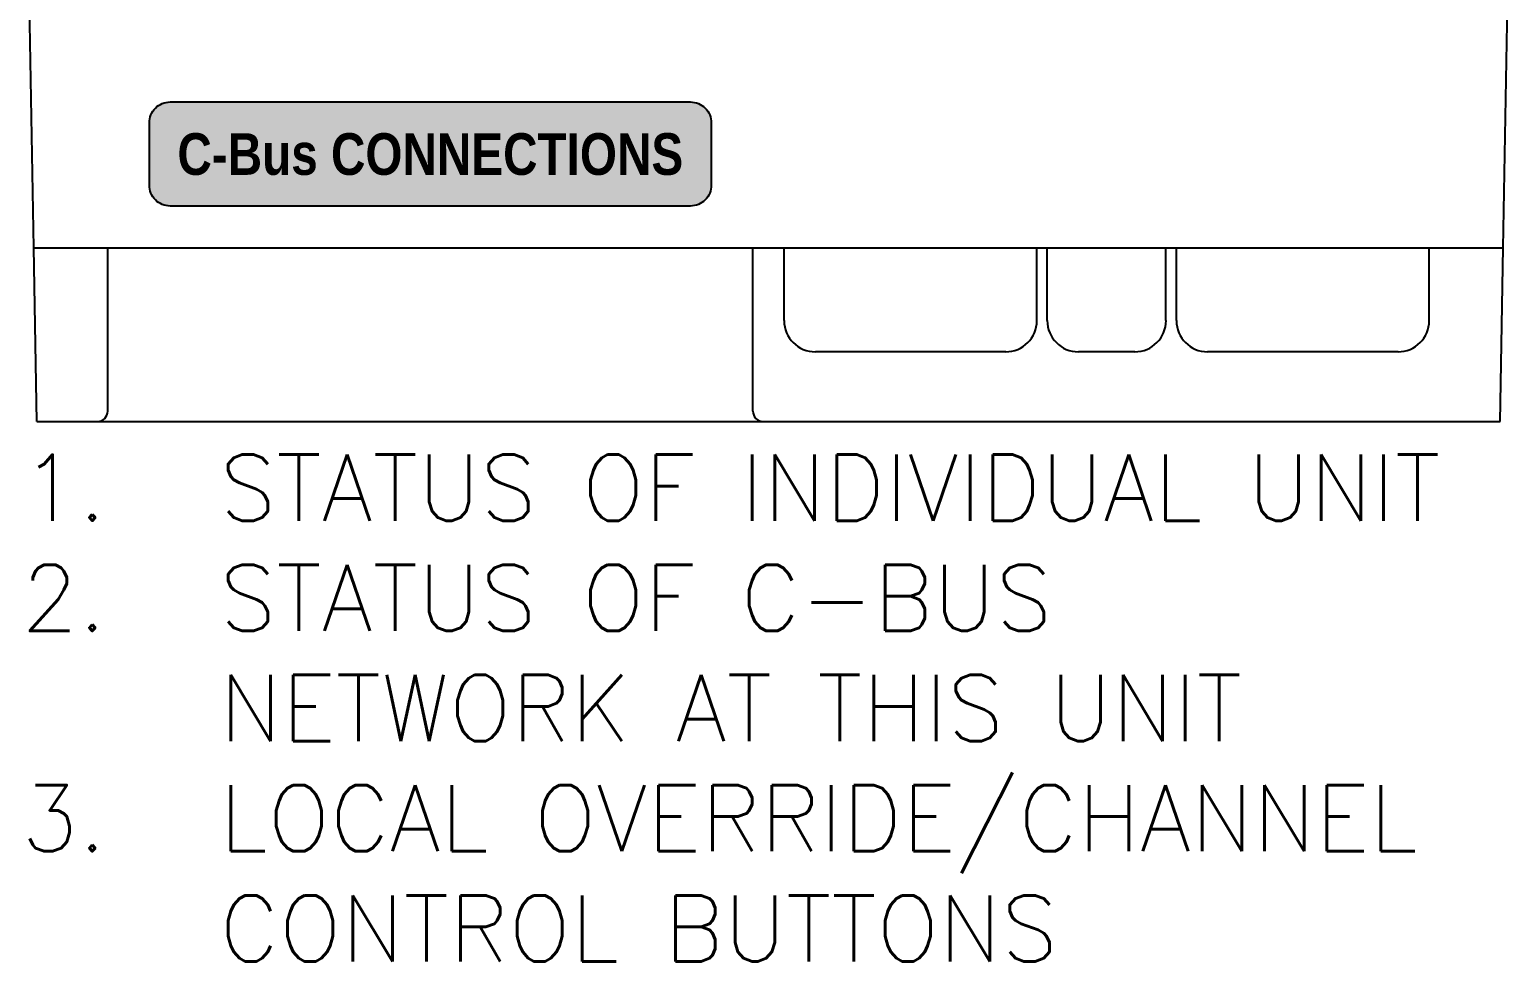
# Paper-space layout 'ARCH-D(24x36)' of a CAD drawing. Header units: inches. Extents: x 0.1 to 35.7, y 0.1 to 23.7.
# Drawn here: x 6.465 to 9.261, y 7.007 to 8.769 of the extents above; entities that cross this region are included whole.
import ezdxf
from ezdxf.enums import TextEntityAlignment as Align

# ---------------------------------------------------------------- set-up
doc = ezdxf.new("R2010")
doc.units = ezdxf.units.IN
doc.header["$MEASUREMENT"] = 0
doc.layers.add('TEXT-ANNO', color=7, linetype='Continuous')
doc.layers.add('WIRE-LOW-COMMON', color=7, linetype='Continuous')
doc.styles.add('1-8', font='romans.shx', dxfattribs={"height": 0.125})
doc.styles.add('CBUS-TEXT', font='ARIALNB.TTF')

# ---------------------------------------------------------------- blocks, each defined once
blk = doc.blocks.new('*U73')
h = blk.add_hatch(color=11)
h.dxf.hatch_style = 1
edge = h.paths.add_edge_path()
edge.add_line((1.305, -3.0315), (1.305, -3.1496))
edge.add_arc((1.2656, -3.1496), 0.0394, -90, 0, ccw=False)
edge.add_line((1.2656, -3.189), (0.2814, -3.189))
edge.add_arc((0.2814, -3.1496), 0.0394, 180, 270, ccw=False)
edge.add_line((0.242, -3.1496), (0.242, -3.0315))
edge.add_arc((0.2814, -3.0315), 0.0394, 90, 180, ccw=False)
edge.add_line((0.2814, -2.9921), (1.2656, -2.9921))
edge.add_arc((1.2656, -3.0315), 0.0394, 0, 90, ccw=False)
for p, q in [((0.0234, -3.2677), (0.0154, -2.809)), ((2.8032, -3.2677), (2.8112, -2.809)), ((0.0234, -3.2677), (2.8032, -3.2677)), ((0.0291, -3.5965), (0.0234, -3.2677)), ((0.1633, -3.5768), (0.1633, -3.2677)), ((1.3838, -3.5768), (1.3838, -3.2677)), ((1.4428, -3.4055), (1.4428, -3.2677)), ((1.921, -3.4055), (1.921, -3.2677)), ((1.9407, -3.4055), (1.9407, -3.2677)), ((2.1652, -3.4055), (2.1652, -3.2677)), ((2.1849, -3.4055), (2.1849, -3.2677)), ((2.6633, -3.4055), (2.6633, -3.2677)), ((2.6633, -3.4055), (2.6633, -3.2677)), ((2.6633, -3.4055), (2.6633, -3.2677)), ((2.7975, -3.5965), (2.8032, -3.2677)), ((1.862, -3.4646), (1.5019, -3.4646)), ((2.1062, -3.4646), (1.9997, -3.4646)), ((2.6042, -3.4646), (2.244, -3.4646)), ((0.0291, -3.5965), (2.7975, -3.5965))]:
    blk.add_line(p, q)
blk.add_lwpolyline([(1.305, -3.0315), (1.305, -3.1496, -0.414214), (1.2656, -3.189), (0.2814, -3.189, -0.414214), (0.242, -3.1496), (0.242, -3.0315, -0.414214), (0.2814, -2.9921), (1.2656, -2.9921, -0.414214)], format="xyb", close=True)
for centre, radius, start, end in [((1.5019, -3.4055), 0.0591, 180, 270), ((1.5019, -3.4055), 0.0591, 180, 270), ((1.5019, -3.4055), 0.0591, 180, 270), ((1.862, -3.4055), 0.0591, 270, 0), ((1.9997, -3.4055), 0.0591, 180, 270), ((2.1062, -3.4055), 0.0591, 270, 0), ((2.244, -3.4055), 0.0591, 180, 270), ((2.6042, -3.4055), 0.0591, 270, 0), ((2.6042, -3.4055), 0.0591, 270, 0), ((2.6042, -3.4055), 0.0591, 270, 0), ((0.1436, -3.5768), 0.0197, 270, 0), ((1.4034, -3.5768), 0.0197, 180, 270)]:
    blk.add_arc(centre, radius, start, end)
at = {"style": 'CBUS-TEXT'}
blk.add_text('C-Bus CONNECTIONS', height=0.07874, dxfattribs=at).set_placement((0.7735, -3.0906), align=Align.MIDDLE_CENTER)
at = {"layer": 'TEXT-ANNO', "insert": (0, -3.659), "char_height": 0.125, "width": 3, "attachment_point": 1, "style": '1-8'}
blk.add_mtext('\\pi-0.375,l0.375,t0.375;1.^ISTATUS OF INDIVIDUAL UNIT\\P2.^ISTATUS OF C-BUS NETWORK AT THIS UNIT\\P3.^ILOCAL OVERRIDE/CHANNEL CONTROL BUTTONS', dxfattribs=at)

psp = doc.layouts.new('ARCH-D(24x36)')

# ---------------------------------------------------------------- block references
at = {"layer": 'WIRE-LOW-COMMON'}
psp.add_blockref('*U73', (6.45, 11.6241), dxfattribs=at)

doc.saveas('drawing.dxf')
